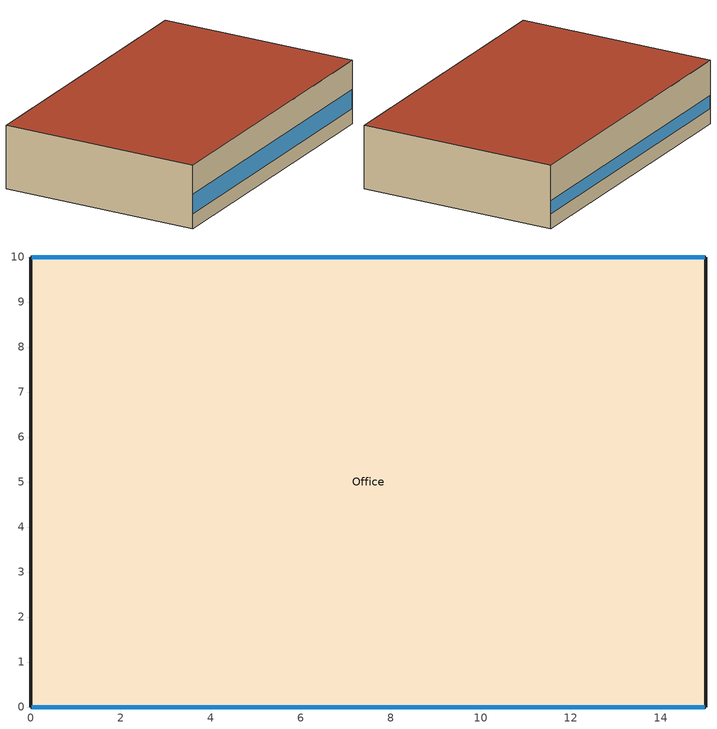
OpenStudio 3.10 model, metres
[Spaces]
Office
 floor ground: 0,0 0,10 15,10 15,0 z0
 wall outside: 0,10 0,0 15,0 15,10 0,10 z0:3.2
 window: 0.03,0 14.97,0 z0.76:1.73; 14.97,10 0.03,10 z0.76:1.4
 roof outside: 15,0 15,10 0,10 0,0 z3.2
[Building]
Building 1: Default Construction Set=WfInit Default Constructions
[Material] Roughness=MediumSmooth; Density {kg/m3}=800; Specific Heat {J/kg-K}=900
Name | Thickness {m} | Conductivity {W/m-K}
WfInit Wall Material | 0.2 | 0.8
WfInit Roof Material | 0.18 | 0.4
WfInit Floor Material | 0.16 | 1.1
[Construction]
WfInit Wall: WfInit Wall Material
WfInit Roof: WfInit Roof Material
WfInit Floor: WfInit Floor Material
WfInit Window: WfInit Window Glazing
[WindowMaterial:SimpleGlazingSystem]
WfInit Window Glazing: U-Factor {W/m2-K}=3; Solar Heat Gain Coefficient=0.35; Visible Transmittance=0.6
[DefaultSurfaceConstructions] Floor Construction=WfInit Floor; Wall Construction=WfInit Wall; Roof Ceiling Construction=WfInit Roof
Default Surface Constructions 1; Default Surface Constructions 2
[DefaultSubSurfaceConstructions]
Default Sub Surface Constructions 1: Fixed Window Construction=WfInit Window; Operable Window Construction=WfInit Window
[DefaultConstructionSet]
WfInit Default Constructions: Default Exterior Surface Constructions=Default Surface Constructions 1; Default Ground Contact Surface Constructions=Default Surface Constructions 2; Default Exterior SubSurface Constructions=Default Sub Surface Constructions 1
[BuildingStory]
Story 1: Nominal Z Coordinate {m}=0
[SpaceType]
WorkflowOfficeInit
[Lights:Definition]
WorkflowOfficeInit LightsDef: Design Level Calculation Method=Watts/Area; Watts per Space Floor Area {W/m2}=10
[Lights]
WorkflowOfficeInit Lights: Lights Definition=WorkflowOfficeInit LightsDef; Space or SpaceType=WorkflowOfficeInit; Fraction Replaceable=1
[People:Definition]
WorkflowOfficeInit PeopleDef: Number of People Calculation Method=People/Area; People per Space Floor Area {person/m2}=0.04; Fraction Radiant=0.3
[People]
WorkflowOfficeInit People: People Definition=WorkflowOfficeInit PeopleDef; Space or SpaceType=WorkflowOfficeInit; Multiplier=1
[ElectricEquipment:Definition]
WorkflowOfficeInit EquipDef: Design Level Calculation Method=Watts/Area; Watts per Space Floor Area {W/m2}=8
[ElectricEquipment]
WorkflowOfficeInit Equip: Electric Equipment Definition=WorkflowOfficeInit EquipDef; Space or SpaceType=WorkflowOfficeInit
[Space]
Office: Space Type=WorkflowOfficeInit; Building Story=Story 1; Thermal Zone=Office Zone
[ThermalZone]
Office Zone: Thermostat=Office Zone Thermostat; Use Ideal Air Loads=No
[Sizing:Zone]
Office Zone: Zone Cooling Design Supply Air Temperature Input Method=SupplyAirTemperature; Zone Cooling Design Supply Air Temperature {C}=14; Zone Cooling Design Supply Air Temperature Difference {deltaC}=11.11; Zone Heating Design Supply Air Temperature Input Method=SupplyAirTemperature; Zone Heating Design Supply Air Temperature {C}=40; Zone Heating Design Supply Air Temperature Difference {deltaC}=11.11; Zone Cooling Design Supply Air Humidity Ratio {kg-H2O/kg-air}=0.0085; Zone Heating Design Supply Air Humidity Ratio {kg-H2O/kg-air}=0.008; Cooling Design Air Flow Method=DesignDay; Heating Design Air Flow Method=DesignDay; Account for Dedicated Outdoor Air System=No; Dedicated Outdoor Air System Control Strategy=NeutralSupplyAir; Dedicated Outdoor Air Low Setpoint Temperature for Design {C}=autosize; Dedicated Outdoor Air High Setpoint Temperature for Design {C}=autosize; Zone Load Sizing Method=Sensible Load Only No Latent Load; Zone Latent Cooling Design Supply Air Humidity Ratio Input Method=HumidityRatioDifference; Zone Cooling Design Supply Air Humidity Ratio Difference {kgWater/kgDryAir}=0.005; Zone Latent Heating Design Supply Air Humidity Ratio Input Method=HumidityRatioDifference; Zone Humidification Design Supply Air Humidity Ratio Difference {kgWater/kgDryAir}=0.005; Sizing Option=Coincident
[Zone equipment]
Office Zone: Office Zone Ideal Loads
[ThermostatSetpoint:DualSetpoint]
Office Zone Thermostat: Heating Setpoint Temperature Schedule=Office Zone Htg Sch; Cooling Setpoint Temperature Schedule=Office Zone Clg Sch
[Schedule:Ruleset]
Name | Default Day Schedule
Office Zone Htg Sch | Schedule Day 1
Office Zone Clg Sch | Schedule Day 2
[Schedule:Day]
Schedule Day 1: 24, 0, 21
Schedule Day 2: 24, 0, 24
